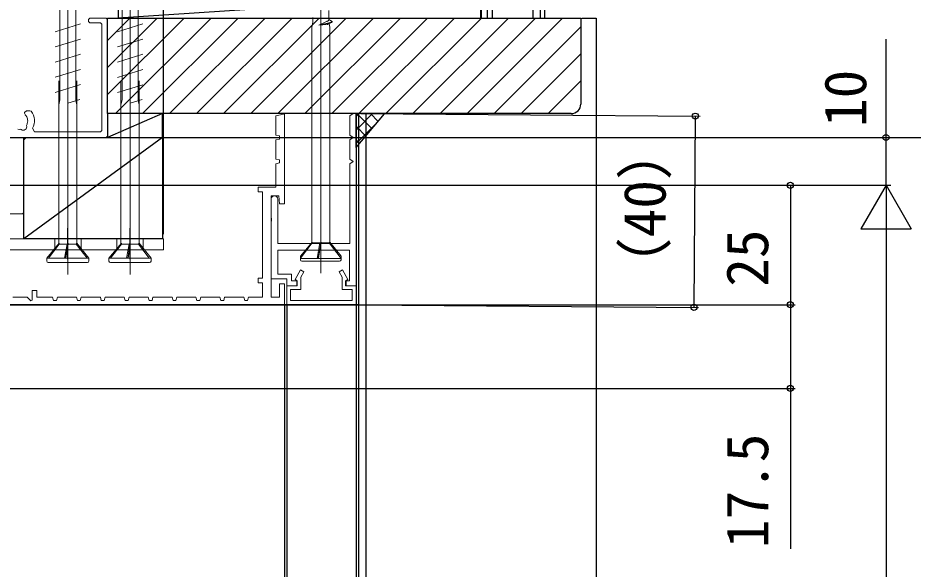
# Model space of a CAD drawing. Units: millimetres, scale not verified. Extents: x -525 to 525, y -783 to 779.
# Drawn here: x -27.1 to 160.2, y 307.4 to 422.7 of the extents above; entities that cross this region are included whole.
import ezdxf
from ezdxf.enums import TextEntityAlignment as Align

# ---------------------------------------------------------------- set-up
doc = ezdxf.new("R2010")
doc.units = ezdxf.units.MM
doc.header["$LTSCALE"] = 4
doc.layers.add('0-2_YKK_11', color=4, linetype='Continuous', lineweight=18)
doc.layers.add('0-4_YKK_13', color=4, linetype='Continuous', lineweight=18)
for name, color, linetype in [('0-3_YKK_12', 2, 'Continuous'), ('0-5_YKK_D', 6, 'Continuous'), ('0-7_YSS_K', 3, 'Continuous'), ('0-8_YSS_KE', 3, 'Continuous')]:
    doc.layers.add(name, color=color, linetype=linetype)
doc.styles.add('ＭＳ ゴシック', font='')
doc.styles.get('ＭＳ ゴシック').set_extended_font_data('MS Gothic')

msp = doc.modelspace()

# ---------------------------------------------------------------- linework, layer by layer
at = {"layer": '0-2_YKK_11'}
for p, q in [((-9.538, 421.393), (-9.838, 421.693)), ((-9.538, 421.393), (-9.538, 399.193)), ((-25.223, 401.99), (-25.134, 401.9)), ((-24.995, 401.112), (-25.134, 401.9)), ((-24.995, 401.112), (-25.048, 400.997)), ((-26.436, 399.371), (-26.586, 399.411)), ((-25.248, 400.347), (-25.262, 400.193)), ((-24.041, 399.636), (-23.605, 398.893)), ((-9.838, 398.893), (-23.605, 398.893)), ((-9.838, 398.893), (-9.538, 399.193)), ((-25.338, 397.693), (-25.838, 397.193)), ((-25.338, 397.693), (-8.638, 397.693))]:
    msp.add_line(p, q, dxfattribs=at)
at = {"layer": '0-2_YKK_11', "color": 30}
for p, q in [((29.084, 402.693), (28.662, 402.693)), ((43.029, 402.693), (43.662, 402.693)), ((28.662, 362.693), (-34.338, 362.693))]:
    msp.add_line(p, q, dxfattribs=at)
at = {"layer": '0-2_YKK_11'}
for points in [[(-8.638, 397.693), (-8.338, 397.993), (-8.338, 422.393), (-8.638, 422.693), (-12.038, 422.693), (-12.338, 422.393), (-12.338, 421.993), (-12.038, 421.693), (-9.838, 421.693)], [(-24.328, 403.179), (-24.563, 403.293), (-25.287, 403.293), (-25.687, 402.893), (-25.687, 402.754), (-25.569, 402.471)], [(-32.338, 381.693), (-26.138, 381.693), (-25.838, 381.993), (-25.838, 397.193)]]:
    msp.add_lwpolyline(points, dxfattribs=at)
at = {"layer": '0-2_YKK_11', "color": 30}
for points in [[(5.359, 363.593), (5.965, 363.593), (6.162, 364.293), (10.162, 364.293), (10.359, 363.593), (10.965, 363.593), (11.162, 364.293), (15.162, 364.293), (15.359, 363.593), (15.965, 363.593), (16.162, 364.293), (20.162, 364.293), (20.359, 363.593), (20.965, 363.593), (21.162, 364.293), (24.062, 364.293), (24.062, 367.293), (23.162, 367.293), (23.162, 368.293), (24.062, 368.293), (24.062, 386.293), (23.162, 386.293), (23.162, 387.293), (26.862, 387.293), (26.862, 392.193), (27.662, 392.373), (27.662, 393.013), (26.862, 393.193), (26.862, 397.193), (27.662, 397.373), (27.662, 398.013), (26.862, 398.193), (26.862, 402.193), (29.084, 402.693)], [(43.662, 402.693), (43.662, 366.693), (41.462, 366.693), (41.462, 367.693), (42.262, 367.693), (42.262, 374.093), (27.262, 374.093), (27.262, 369.093), (30.162, 369.093), (30.162, 367.693), (31.362, 367.693), (31.362, 366.693), (29.162, 366.693), (29.162, 368.093), (25.862, 368.093), (25.862, 380.035), (25.982, 380.218), (25.982, 380.768), (25.862, 380.951), (25.862, 384.793)], [(28.662, 402.693), (28.662, 383.793), (27.662, 383.793), (27.513, 385.493), (25.862, 385.493), (25.862, 364.293), (27.662, 364.293), (27.662, 367.093), (28.662, 367.093), (28.662, 362.693)], [(27.262, 384.793), (27.262, 375.493), (42.362, 375.493), (42.362, 392.193), (43.029, 392.693), (42.362, 393.193), (42.362, 397.193), (43.029, 397.693), (42.362, 398.193), (42.362, 402.193), (43.029, 402.693)], [(-28.138, 364.293), (-25.121, 364.293), (-24.385, 363.557), (-24.138, 363.66), (-24.138, 365.693), (-23.138, 365.693), (-23.138, 364.293), (-19.838, 364.293), (-19.641, 363.593), (-19.035, 363.593), (-18.838, 364.293), (-14.838, 364.293), (-14.641, 363.593), (-14.035, 363.593), (-13.838, 364.293), (-9.838, 364.293), (-9.641, 363.593), (-9.035, 363.593), (-8.838, 364.293), (-4.838, 364.293), (-4.641, 363.593), (-4.035, 363.593), (-3.838, 364.293), (0.162, 364.293), (0.359, 363.593), (0.965, 363.593), (1.162, 364.293), (5.162, 364.293), (5.359, 363.593)]]:
    msp.add_lwpolyline(points, dxfattribs=at)
msp.add_lwpolyline([(43.662, 362.693), (29.162, 362.693), (29.162, 366.693), (31.262, 366.693), (31.262, 367.793), (30.889, 368.009), (32.035, 369.993), (32.727, 369.593), (32.062, 368.441), (32.062, 365.893), (29.962, 365.893), (29.962, 363.593), (42.862, 363.593), (42.862, 365.893), (40.762, 365.893), (40.762, 368.441), (40.097, 369.593), (40.79, 369.993), (41.935, 368.009), (41.562, 367.793), (41.562, 366.693), (43.662, 366.693)], close=True, dxfattribs=at)
at = {"layer": '0-2_YKK_11'}
for centre, radius, start, end in [((-26.837, 401.193), 3.2, 330.89019, 38.36652), ((-26.837, 401.193), 1.8, 26.26012, 45.20692), ((-26.837, 401.193), 1.8, 331.96925, 353.74001), ((-26.837, 401.193), 1.8, 261.96936, 278.03064), ((-25.977, 399.964), 0.75, 232.29966, 17.70029)]:
    msp.add_arc(centre, radius, start, end, dxfattribs=at)
at = {"layer": '0-2_YKK_11', "color": 30}
for start, end in [(90, 180), (0, 90)]:
    msp.add_arc((26.562, 384.793), 0.7, start, end, dxfattribs=at)
at = {"layer": '0-3_YKK_12'}
for p, q in [((43.662, 402.693), (43.662, 143.694)), ((45.662, 402.693), (43.662, 402.693)), ((44.162, 402.693), (44.162, 143.694)), ((45.662, 402.693), (45.662, 143.694)), ((-16.638, 372.242), (-16.638, 378.742)), ((-3.638, 372.242), (-3.638, 378.742)), ((44.162, 362.693), (-34.338, 362.693)), ((28.662, 362.693), (28.662, 143.694)), ((29.162, 362.693), (29.162, 143.694))]:
    msp.add_line(p, q, dxfattribs=at)
at = {"layer": '0-4_YKK_13'}
for p, q in [((36.262, 369.29), (36.262, 491.438)), ((-16.638, 369.057), (-16.638, 474.057)), ((-3.638, 369.051), (-3.638, 474.051)), ((-18.313, 407.408), (-18.313, 458.165)), ((-14.963, 405.39), (-14.963, 457.608)), ((-5.313, 407.402), (-5.313, 458.159)), ((-1.963, 405.383), (-1.963, 457.602)), ((37.937, 422.364), (37.937, 424.235)), ((-19.288, 419.826), (-13.988, 421.468)), ((-6.288, 419.82), (-0.988, 421.462)), ((34.362, 420.79), (34.587, 421.806)), ((34.587, 421.806), (34.587, 422.769)), ((37.469, 421.946), (35.888, 421.183)), ((35.888, 421.183), (37.668, 421.583)), ((37.668, 421.583), (37.741, 421.599)), ((37.755, 421.546), (37.682, 421.53)), ((37.722, 421.368), (37.751, 421.38)), ((37.741, 421.599), (37.812, 421.615)), ((37.827, 421.421), (37.751, 421.38)), ((37.825, 421.562), (37.755, 421.546)), ((37.784, 422.096), (37.756, 422.08)), ((37.894, 421.578), (37.825, 421.562)), ((37.933, 421.476), (37.827, 421.421)), ((37.96, 421.593), (37.894, 421.578)), ((38.091, 421.558), (37.933, 421.476)), ((38.634, 421.962), (37.937, 422.364)), ((37.937, 422.364), (37.937, 422.269)), ((38.024, 421.609), (37.96, 421.593)), ((38.162, 420.79), (37.988, 421.505)), ((38.012, 421.662), (38.073, 421.678)), ((38.085, 421.625), (38.024, 421.609)), ((38.48, 421.757), (38.091, 421.558)), ((38.189, 421.709), (38.242, 421.725)), ((38.348, 421.704), (38.301, 421.688)), ((38.391, 421.72), (38.348, 421.704)), ((38.431, 421.735), (38.391, 421.72)), ((38.578, 421.814), (38.556, 421.798)), ((38.594, 421.883), (38.609, 421.899)), ((38.609, 421.899), (38.621, 421.914)), ((38.623, 421.862), (38.612, 421.846)), ((38.63, 421.877), (38.623, 421.862)), ((38.634, 421.893), (38.63, 421.877)), ((38.634, 421.962), (38.634, 421.893)), ((34.362, 420.79), (34.362, 375.669)), ((38.162, 375.806), (38.162, 420.79)), ((-19.288, 416.646), (-13.988, 418.288)), ((-6.288, 416.64), (-0.988, 418.282)), ((-19.288, 413.466), (-13.988, 415.108)), ((-6.288, 413.46), (-0.988, 415.102)), ((-19.288, 410.286), (-13.988, 411.928)), ((-6.288, 410.28), (-0.988, 411.922)), ((-19.288, 407.106), (-13.988, 408.748)), ((-18.538, 409.557), (-18.538, 375.437)), ((-14.738, 375.574), (-14.738, 409.557)), ((-6.288, 407.1), (-0.988, 408.742)), ((-5.538, 409.551), (-5.538, 375.43)), ((-1.738, 375.567), (-1.738, 409.551)), ((-18.313, 405.573), (-18.313, 407.408)), ((-5.313, 405.567), (-5.313, 407.402)), ((-18.538, 404.557), (-18.313, 405.573)), ((-16.638, 404.871), (-14.127, 405.649)), ((-14.738, 404.557), (-14.942, 405.396)), ((-5.538, 404.551), (-5.313, 405.567)), ((-3.638, 404.864), (-1.127, 405.642)), ((-1.738, 404.551), (-1.942, 405.39)), ((-19.388, 374.192), (-19.388, 376.492)), ((-13.888, 374.192), (-13.888, 376.492)), ((-6.388, 374.192), (-6.388, 376.492)), ((-0.888, 374.192), (-0.888, 376.492)), ((-21.038, 372.457), (-18.423, 375.574)), ((-20.722, 372.457), (-18.429, 375.401)), ((-18.429, 375.401), (-18.423, 375.574)), ((-16.807, 375.401), (-18.429, 375.401)), ((-17.35, 372.457), (-16.807, 375.401)), ((-16.582, 375.574), (-17.107, 372.457)), ((-17.031, 372.457), (-16.591, 375.401)), ((-16.807, 375.401), (-16.582, 375.574)), ((-16.591, 375.401), (-16.582, 375.574)), ((-14.888, 375.401), (-16.591, 375.401)), ((-14.738, 375.574), (-14.888, 375.401)), ((-12.615, 372.457), (-14.888, 375.401)), ((-12.238, 372.457), (-14.738, 375.574)), ((-8.038, 372.451), (-5.423, 375.567)), ((-7.722, 372.451), (-5.429, 375.395)), ((-5.429, 375.395), (-5.423, 375.567)), ((-3.807, 375.395), (-5.429, 375.395)), ((-4.35, 372.451), (-3.807, 375.395)), ((-3.582, 375.567), (-4.107, 372.451)), ((-4.031, 372.451), (-3.591, 375.395)), ((-3.807, 375.395), (-3.582, 375.567)), ((-3.591, 375.395), (-3.582, 375.567)), ((-1.888, 375.395), (-3.591, 375.395)), ((-1.738, 375.567), (-1.888, 375.395)), ((0.385, 372.451), (-1.888, 375.395)), ((0.762, 372.451), (-1.738, 375.567)), ((32.012, 372.869), (34.477, 375.806)), ((32.012, 372.476), (34.47, 375.634)), ((34.47, 375.634), (34.477, 375.806)), ((36.093, 375.634), (34.47, 375.634)), ((35.494, 372.39), (36.093, 375.634)), ((36.318, 375.806), (35.742, 372.39)), ((35.824, 372.39), (36.309, 375.634)), ((36.093, 375.634), (36.318, 375.806)), ((36.309, 375.634), (36.318, 375.806)), ((38.012, 375.634), (36.309, 375.634)), ((38.162, 375.806), (38.012, 375.634)), ((40.512, 372.396), (38.012, 375.634)), ((40.512, 372.877), (38.162, 375.806)), ((32.012, 372.869), (32.012, 372.09)), ((40.512, 372.09), (40.512, 372.877)), ((-21.038, 372.457), (-12.238, 372.457)), ((-21.038, 372.457), (-21.038, 371.857)), ((-12.538, 371.557), (-20.738, 371.557)), ((-12.238, 371.857), (-12.238, 372.457)), ((-8.038, 372.451), (0.762, 372.451)), ((-8.038, 372.451), (-8.038, 371.851)), ((0.462, 371.551), (-7.738, 371.551)), ((0.762, 371.851), (0.762, 372.451)), ((32.012, 372.39), (40.512, 372.39)), ((40.217, 371.79), (32.312, 371.79))]:
    msp.add_line(p, q, dxfattribs=at)
at = {"layer": '0-4_YKK_13', "color": 80}
for p, q in [((-33.338, 376.492), (3.362, 376.492)), ((3.362, 376.492), (3.362, 374.192)), ((-33.338, 374.192), (3.362, 374.192))]:
    msp.add_line(p, q, dxfattribs=at)
at = {"layer": '0-4_YKK_13'}
for points in [[(37.682, 421.53), (35.888, 421.183), (37.633, 421.352)], [(37.551, 421.985), (37.517, 421.969), (37.469, 421.946)], [(37.696, 422.048), (37.662, 422.032), (37.627, 422.017), (37.59, 422.001), (37.551, 421.985)], [(37.756, 422.08), (37.727, 422.064), (37.696, 422.048)], [(37.93, 422.238), (37.923, 422.222), (37.914, 422.206), (37.902, 422.19), (37.888, 422.174), (37.872, 422.159), (37.853, 422.143), (37.832, 422.127), (37.809, 422.111), (37.784, 422.096)], [(37.812, 421.615), (37.881, 421.63), (37.948, 421.646), (38.012, 421.662)], [(37.937, 422.269), (37.935, 422.253), (37.93, 422.238)], [(38.073, 421.678), (38.132, 421.693), (38.189, 421.709)], [(38.199, 421.656), (38.144, 421.641), (38.085, 421.625)], [(38.301, 421.688), (38.252, 421.672), (38.199, 421.656)], [(38.242, 421.725), (38.292, 421.741), (38.339, 421.757)], [(38.339, 421.757), (38.383, 421.772), (38.424, 421.788), (38.461, 421.804), (38.495, 421.82), (38.525, 421.835), (38.552, 421.851)], [(38.556, 421.798), (38.53, 421.783), (38.501, 421.767), (38.468, 421.751), (38.431, 421.735)], [(38.552, 421.851), (38.574, 421.867), (38.594, 421.883)], [(38.612, 421.846), (38.597, 421.83), (38.578, 421.814)], [(38.621, 421.914), (38.629, 421.93), (38.633, 421.946), (38.634, 421.962)]]:
    msp.add_lwpolyline(points, dxfattribs=at)
for centre, radius, start, end in [((37.604, 421.783), 0.432, 273.90175, 285.9502), ((-20.738, 371.857), 0.3, 180, 270), ((-12.538, 371.857), 0.3, 270, 0), ((-7.738, 371.851), 0.3, 180, 270), ((0.462, 371.851), 0.3, 270, 0), ((32.312, 372.09), 0.3, 180, 270), ((40.212, 372.09), 0.3, 270, 0)]:
    msp.add_arc(centre, radius, start, end, dxfattribs=at)
at = {"layer": '0-5_YKK_D'}
for p, q in [((3.362, 377.492), (3.362, 524.095)), ((44.662, 402.686), (115.61, 402.154)), ((114.61, 402.161), (114.31, 362.161)), ((-41.638, 397.693), (155.501, 397.693)), ((-41.638, 397.693), (175.501, 397.693)), ((-35.338, 387.693), (155.501, 387.693)), ((-35.338, 387.693), (155.501, 387.693)), ((-35.313, 387.693), (135.501, 387.693)), ((134.501, 387.693), (134.501, 362.693)), ((154.501, 387.693), (149.251, 378.6)), ((154.501, 387.693), (159.751, 378.6)), ((154.501, 387.693), (154.501, 369.507)), ((149.251, 378.6), (159.751, 378.6)), ((154.501, 377.193), (154.501, -46.306)), ((-33.838, 362.693), (135.501, 362.693)), ((-33.838, 362.693), (135.501, 362.693)), ((43.662, 361.993), (43.662, 237.193)), ((44.362, 362.686), (115.31, 362.154)), ((-51.138, 345.193), (135.501, 345.193))]:
    msp.add_line(p, q, dxfattribs=at)
for points in [[(154.501, 387.693), (154.501, 397.693), (154.501, 418.243)], [(134.501, 362.693), (134.501, 345.193), (134.501, 311.643)]]:
    msp.add_lwpolyline(points, dxfattribs=at)
for centre in [(114.61, 402.161), (154.501, 397.693), (134.501, 387.693), (134.501, 362.693), (134.501, 362.693), (114.31, 362.161), (134.501, 345.193)]:
    msp.add_circle(centre, 0.637, dxfattribs=at)
at = {"layer": '0-7_YSS_K'}
for p, q in [((71.162, 422.693), (71.162, 510.904)), ((80.662, 422.693), (80.662, 510.904)), ((83.162, 422.693), (83.162, 510.904)), ((69.862, 427.693), (-6.138, 422.693)), ((-8.338, 406.688), (7.667, 422.693)), ((-8.338, 412.345), (2.011, 422.693)), ((-8.338, 418.002), (-3.646, 422.693)), ((-6.676, 402.693), (13.324, 422.693)), ((-1.019, 402.693), (18.981, 422.693)), ((4.638, 402.693), (24.638, 422.693)), ((10.295, 402.693), (30.295, 422.693)), ((15.952, 402.693), (35.952, 422.693)), ((21.609, 402.693), (41.609, 422.693)), ((27.265, 402.693), (47.265, 422.693)), ((32.922, 402.693), (52.922, 422.693)), ((38.579, 402.693), (58.579, 422.693)), ((44.236, 402.693), (64.236, 422.693)), ((49.893, 402.693), (69.893, 422.693)), ((55.55, 402.693), (75.55, 422.693)), ((61.207, 402.693), (81.207, 422.693)), ((66.863, 402.693), (86.863, 422.693)), ((90.862, 422.693), (93.842, 422.693)), ((93.842, 422.693), (93.842, 143.694)), ((72.52, 402.693), (90.662, 420.835)), ((78.177, 402.693), (90.662, 415.178)), ((83.834, 402.693), (90.662, 409.522)), ((3.162, 402.693), (-8.338, 397.693)), ((43.662, 395.577), (43.662, 402.693)), ((47.119, 402.693), (43.662, 399.236)), ((44.291, 402.693), (43.662, 402.065)), ((43.662, 395.577), (49.62, 402.649)), ((46.993, 399.533), (43.833, 402.693)), ((48.286, 401.069), (46.662, 402.693)), ((49.579, 402.605), (49.49, 402.693)), ((48.086, 400.831), (43.662, 396.408)), ((45.7, 397.998), (43.662, 400.036)), ((3.162, 397.693), (-25.838, 376.492)), ((44.407, 396.462), (43.662, 397.208))]:
    msp.add_line(p, q, dxfattribs=at)
for points in [[(-6.138, 422.693), (69.862, 422.693), (69.862, 427.693), (-6.138, 427.693)], [(-8.338, 397.693), (3.162, 397.693), (3.162, 402.693), (-8.338, 402.693)], [(3.162, 376.492), (-25.838, 376.492), (-25.838, 397.693), (3.162, 397.693)]]:
    msp.add_lwpolyline(points, close=True, dxfattribs=at)
at = {"layer": '0-8_YSS_KE'}
for p, q in [((69.662, 510.904), (69.662, 422.693)), ((72.162, 422.693), (72.162, 510.904)), ((82.162, 510.904), (82.162, 422.693))]:
    msp.add_line(p, q, dxfattribs=at)
for points in [[(-8.338, 422.693), (90.662, 422.693), (90.662, 404.693)], [(88.662, 402.693), (-8.338, 402.693), (-8.338, 422.693)]]:
    msp.add_lwpolyline(points, dxfattribs=at)
msp.add_arc((88.662, 404.693), 2, 270.00002, 0, dxfattribs=at)

# ---------------------------------------------------------------- texts
at = {"layer": '0-5_YKK_D', "style": 'ＭＳ ゴシック'}
for s, rotation, p in [('10', 90, (153.001, 399.902)), ('（40）', 89.57, (110.898, 364.767)), ('25', 90, (132.501, 366.466)), ('17.5', 90, (132.501, 311.802))]:
    msp.add_text(s, height=8.798, rotation=rotation, dxfattribs=at).set_placement(p, align=Align.BOTTOM_LEFT)

doc.saveas('drawing.dxf')
